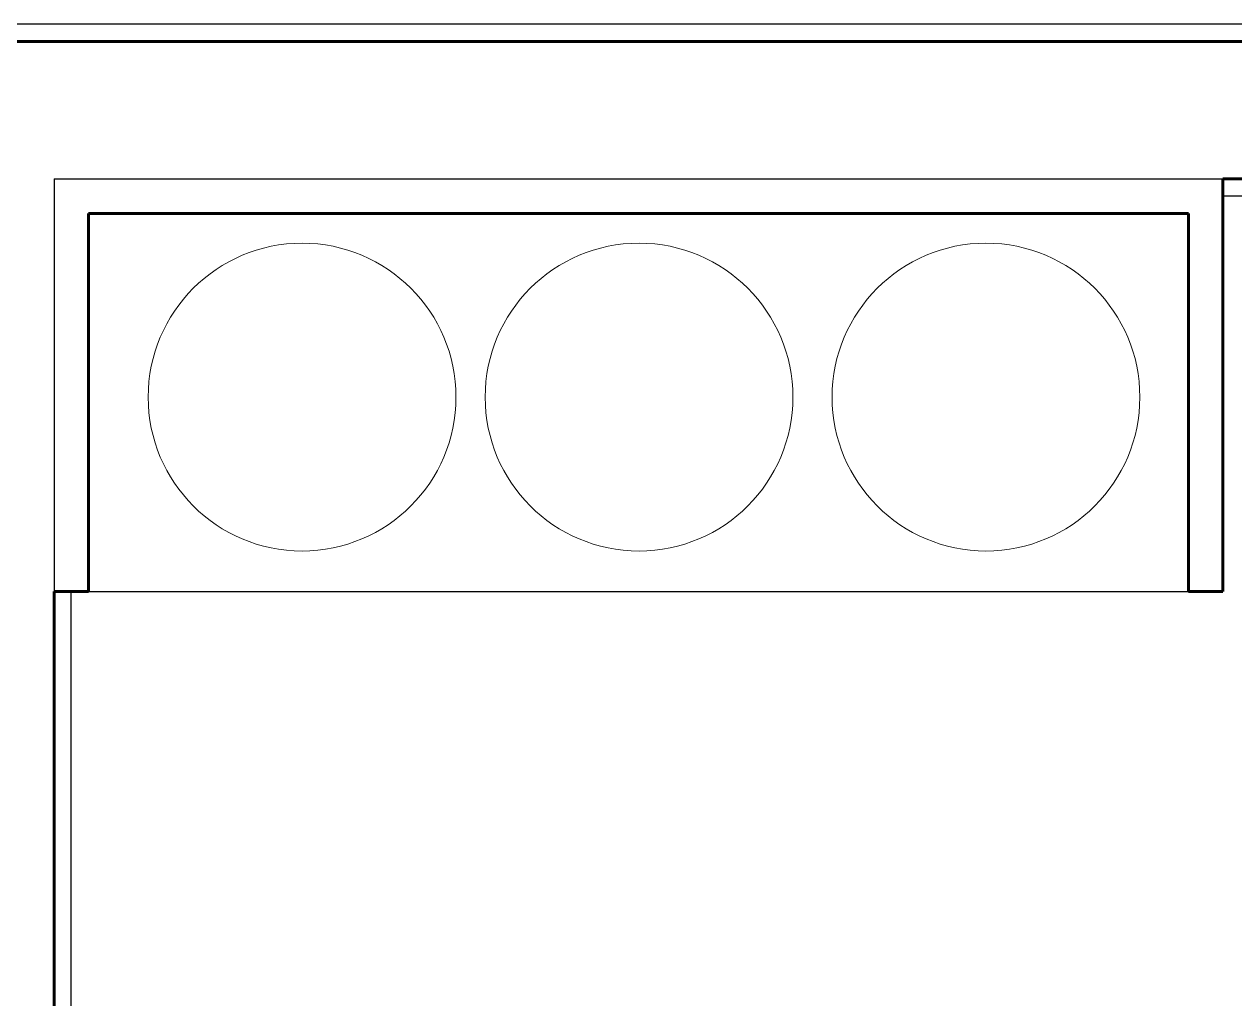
# Model space of a CAD drawing. Header units: metres. Extents: x 12.2 to 77.2, y 18.8 to 35.5.
# Drawn here: x 20.233 to 21.127, y 28.682 to 29.402 of the extents above; entities that cross this region are included whole.
import ezdxf

# ---------------------------------------------------------------- set-up
doc = ezdxf.new("R2010")
doc.units = ezdxf.units.M
doc.layers.add('0inne_gulv', color=7, linetype='Continuous', lineweight=13)
doc.layers.add('A-WALL', color=250, linetype='Continuous', lineweight=60)

msp = doc.modelspace()

# ---------------------------------------------------------------- linework, layer by layer
for p, q in [((21.13589, 29.40181), (20.06589, 29.40181)), ((20.25483, 29.28751), (21.11843, 29.28751)), ((20.25483, 29.28751), (20.25483, 28.98271)), ((21.17399, 29.27481), (21.11843, 29.27481)), ((20.26753, 28.66521), (20.26753, 28.98271)), ((20.28023, 28.98271), (20.96965, 28.98271)), ((20.96965, 28.98271), (21.09303, 28.98271))]:
    msp.add_line(p, q)
at = {"layer": '0inne_gulv'}
for centre in [(20.43808, 29.12639), (20.68702, 29.12639), (20.94334, 29.12639)]:
    msp.add_circle(centre, 0.11368, dxfattribs=at)
at = {"layer": 'A-WALL'}
for p, q in [((21.17399, 29.38911), (20.06589, 29.38911)), ((21.17399, 29.28751), (21.11843, 29.28751)), ((21.11843, 29.28751), (21.11843, 29.27481)), ((21.11843, 29.27481), (21.11843, 28.98271)), ((20.28023, 29.26211), (21.09303, 29.26211)), ((20.28023, 28.98271), (20.28023, 29.26211)), ((21.09303, 28.98271), (21.09303, 29.26211)), ((20.26753, 28.98271), (20.25483, 28.98271)), ((20.25483, 28.66521), (20.25483, 28.98271)), ((20.28023, 28.98271), (20.26753, 28.98271)), ((21.11843, 28.98271), (21.09303, 28.98271))]:
    msp.add_line(p, q, dxfattribs=at)

doc.saveas('drawing.dxf')
